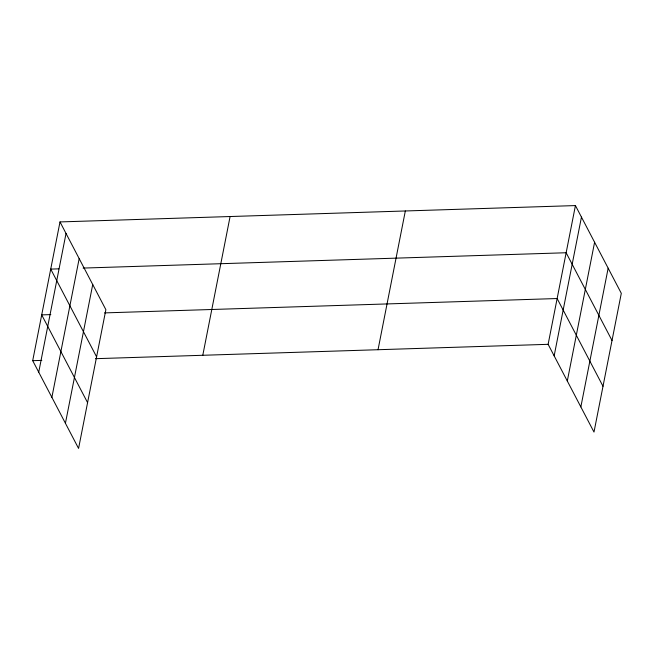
<?xml version="1.0" encoding="UTF-8"?>
<svg xmlns="http://www.w3.org/2000/svg" width="654" height="654" viewBox="0 0 654 654"><rect width="100%" height="100%" fill="white"/><g stroke="black" fill="none" stroke-linecap="round" stroke-linejoin="round"><path stroke-width="0.98" d="M60.005 221.927L105.874 309.677L78.57 448.423L32.7 360.673L60.005 221.927L575.43 205.577L621.3 293.327L593.995 432.073L548.126 344.323L575.43 205.577M38.725 372.208L66.029 233.462M51.879 397.354L79.175 258.616M65.425 423.269L92.729 284.523M202.789 355.277L230.094 216.531M378.037 349.718L405.333 210.972M554.151 355.85L581.455 217.103M567.304 381.004L594.6 242.258M580.85 406.919L608.155 268.173M58.819 268.843L50.718 269.105L96.596 356.855M83.115 268.075L566.143 252.746L612.021 340.497M50.824 314.599L41.709 314.893L87.579 402.635M104.485 312.898L557.134 298.535L603.004 386.285M32.7 360.673L41.815 360.387M95.468 358.686L548.126 344.323"/></g></svg>
